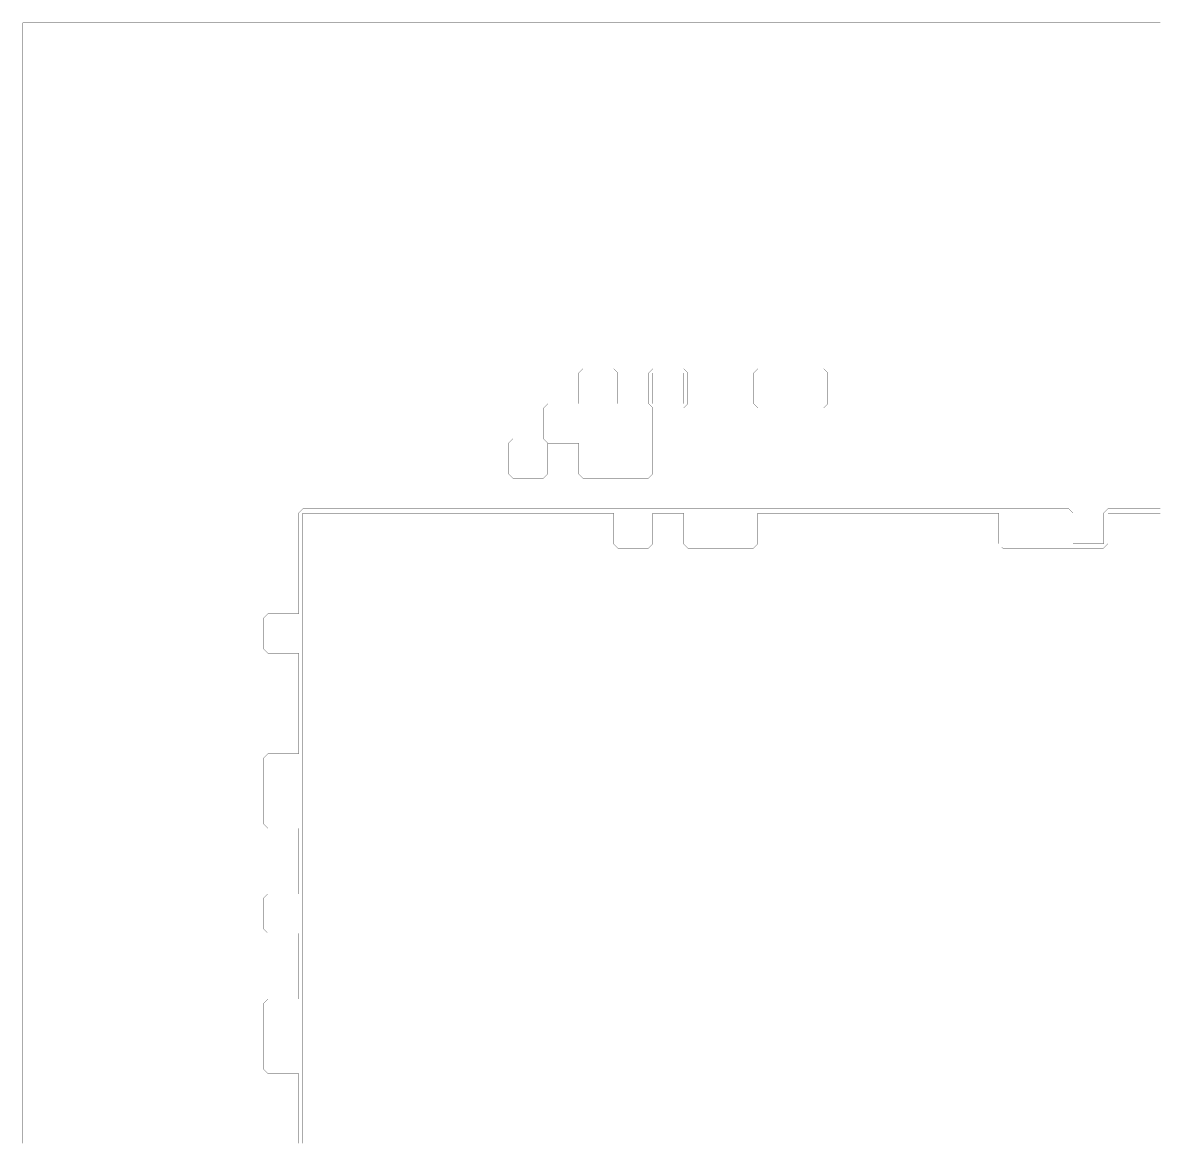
# Model space of a CAD drawing. Header units: metres. Extents: x 0 to 4990, y -4990 to 0.
# Drawn here: x 0 to 2534, y -2495 to 0 of the extents above; entities that cross this region are included whole.
import ezdxf

# ---------------------------------------------------------------- set-up
doc = ezdxf.new("R2010")
doc.units = ezdxf.units.M
doc.layers.add('conductor', color=1, linetype='Continuous')
doc.layers.add('substrate', color=5, linetype='Continuous')

msp = doc.modelspace()

# ---------------------------------------------------------------- linework, layer by layer
at = {"layer": 'conductor', "const_width": 0.5}
msp.add_lwpolyline([(1406.25, -781.25), (1406.25, -791.015625), (1406.25, -800.78125), (1406.25, -810.546875), (1406.25, -820.3125), (1406.25, -830.078125), (1406.25, -839.84375), (1406.25, -849.609375), (1416.015625, -849.609375), (1425.78125, -849.609375), (1435.546875, -849.609375), (1445.3125, -849.609375), (1455.078125, -849.609375), (1464.84375, -849.609375), (1474.609375, -849.609375), (1474.609375, -839.84375), (1474.609375, -830.078125), (1474.609375, -820.3125), (1474.609375, -810.546875), (1474.609375, -800.78125), (1474.609375, -791.015625), (1474.609375, -781.25), (1464.84375, -781.25), (1455.078125, -781.25), (1445.3125, -781.25), (1435.546875, -781.25), (1425.78125, -781.25), (1416.015625, -781.25)], close=True, dxfattribs=at)
msp.add_lwpolyline([(2539.0625, -1093.75), (2529.296875, -1093.75), (2519.53125, -1093.75), (2509.765625, -1093.75), (2500, -1093.75), (2490.234375, -1093.75), (2480.46875, -1093.75), (2470.703125, -1093.75), (2460.9375, -1093.75), (2451.171875, -1093.75), (2441.40625, -1093.75), (2431.640625, -1093.75), (2421.875, -1093.75), (2421.875, -1103.515625), (2421.875, -1113.28125), (2421.875, -1123.046875), (2421.875, -1132.8125), (2421.875, -1142.578125), (2421.875, -1152.34375), (2421.875, -1162.109375), (2412.109375, -1171.875), (2402.34375, -1171.875), (2392.578125, -1171.875), (2382.8125, -1171.875), (2373.046875, -1171.875), (2363.28125, -1171.875), (2353.515625, -1171.875), (2343.75, -1171.875), (2333.984375, -1171.875), (2324.21875, -1171.875), (2314.453125, -1171.875), (2304.6875, -1171.875), (2294.921875, -1171.875), (2285.15625, -1171.875), (2275.390625, -1171.875), (2265.625, -1171.875), (2255.859375, -1171.875), (2246.09375, -1171.875), (2236.328125, -1171.875), (2226.5625, -1171.875), (2216.796875, -1171.875), (2207.03125, -1171.875), (2197.265625, -1171.875), (2187.5, -1171.875), (2177.734375, -1162.109375), (2177.734375, -1152.34375), (2177.734375, -1142.578125), (2177.734375, -1132.8125), (2177.734375, -1123.046875), (2177.734375, -1113.28125), (2177.734375, -1103.515625), (2177.734375, -1093.75), (2167.96875, -1093.75), (2158.203125, -1093.75), (2148.4375, -1093.75), (2138.671875, -1093.75), (2128.90625, -1093.75), (2119.140625, -1093.75), (2109.375, -1093.75), (2099.609375, -1093.75), (2089.84375, -1093.75), (2080.078125, -1093.75), (2070.3125, -1093.75), (2060.546875, -1093.75), (2050.78125, -1093.75), (2041.015625, -1093.75), (2031.25, -1093.75), (2021.484375, -1093.75), (2011.71875, -1093.75), (2001.953125, -1093.75), (1992.1875, -1093.75), (1982.421875, -1093.75), (1972.65625, -1093.75), (1962.890625, -1093.75), (1953.125, -1093.75), (1943.359375, -1093.75), (1933.59375, -1093.75), (1923.828125, -1093.75), (1914.0625, -1093.75), (1904.296875, -1093.75), (1894.53125, -1093.75), (1884.765625, -1093.75), (1875, -1093.75), (1865.234375, -1093.75), (1855.46875, -1093.75), (1845.703125, -1093.75), (1835.9375, -1093.75), (1826.171875, -1093.75), (1816.40625, -1093.75), (1806.640625, -1093.75), (1796.875, -1093.75), (1787.109375, -1093.75), (1777.34375, -1093.75), (1767.578125, -1093.75), (1757.8125, -1093.75), (1748.046875, -1093.75), (1738.28125, -1093.75), (1728.515625, -1093.75), (1718.75, -1093.75), (1708.984375, -1093.75), (1699.21875, -1093.75), (1689.453125, -1093.75), (1679.6875, -1093.75), (1669.921875, -1093.75), (1660.15625, -1093.75), (1650.390625, -1093.75), (1640.625, -1093.75), (1640.625, -1103.515625), (1640.625, -1113.28125), (1640.625, -1123.046875), (1640.625, -1132.8125), (1640.625, -1142.578125), (1640.625, -1152.34375), (1640.625, -1162.109375), (1630.859375, -1171.875), (1621.09375, -1171.875), (1611.328125, -1171.875), (1601.5625, -1171.875), (1591.796875, -1171.875), (1582.03125, -1171.875), (1572.265625, -1171.875), (1562.5, -1171.875), (1552.734375, -1171.875), (1542.96875, -1171.875), (1533.203125, -1171.875), (1523.4375, -1171.875), (1513.671875, -1171.875), (1503.90625, -1171.875), (1494.140625, -1171.875), (1484.375, -1171.875), (1474.609375, -1162.109375), (1474.609375, -1152.34375), (1474.609375, -1142.578125), (1474.609375, -1132.8125), (1474.609375, -1123.046875), (1474.609375, -1113.28125), (1474.609375, -1103.515625), (1474.609375, -1093.75), (1464.84375, -1093.75), (1455.078125, -1093.75), (1445.3125, -1093.75), (1435.546875, -1093.75), (1425.78125, -1093.75), (1416.015625, -1093.75), (1406.25, -1093.75), (1406.25, -1103.515625), (1406.25, -1113.28125), (1406.25, -1123.046875), (1406.25, -1132.8125), (1406.25, -1142.578125), (1406.25, -1152.34375), (1406.25, -1162.109375), (1396.484375, -1171.875), (1386.71875, -1171.875), (1376.953125, -1171.875), (1367.1875, -1171.875), (1357.421875, -1171.875), (1347.65625, -1171.875), (1337.890625, -1171.875), (1328.125, -1171.875), (1318.359375, -1162.109375), (1318.359375, -1152.34375), (1318.359375, -1142.578125), (1318.359375, -1132.8125), (1318.359375, -1123.046875), (1318.359375, -1113.28125), (1318.359375, -1103.515625), (1318.359375, -1093.75), (1308.59375, -1093.75), (1298.828125, -1093.75), (1289.0625, -1093.75), (1279.296875, -1093.75), (1269.53125, -1093.75), (1259.765625, -1093.75), (1250, -1093.75), (1240.234375, -1093.75), (1230.46875, -1093.75), (1220.703125, -1093.75), (1210.9375, -1093.75), (1201.171875, -1093.75), (1191.40625, -1093.75), (1181.640625, -1093.75), (1171.875, -1093.75), (1162.109375, -1093.75), (1152.34375, -1093.75), (1142.578125, -1093.75), (1132.8125, -1093.75), (1123.046875, -1093.75), (1113.28125, -1093.75), (1103.515625, -1093.75), (1093.75, -1093.75), (1083.984375, -1093.75), (1074.21875, -1093.75), (1064.453125, -1093.75), (1054.6875, -1093.75), (1044.921875, -1093.75), (1035.15625, -1093.75), (1025.390625, -1093.75), (1015.625, -1093.75), (1005.859375, -1093.75), (996.09375, -1093.75), (986.328125, -1093.75), (976.5625, -1093.75), (966.796875, -1093.75), (957.03125, -1093.75), (947.265625, -1093.75), (937.5, -1093.75), (927.734375, -1093.75), (917.96875, -1093.75), (908.203125, -1093.75), (898.4375, -1093.75), (888.671875, -1093.75), (878.90625, -1093.75), (869.140625, -1093.75), (859.375, -1093.75), (849.609375, -1093.75), (839.84375, -1093.75), (830.078125, -1093.75), (820.3125, -1093.75), (810.546875, -1093.75), (800.78125, -1093.75), (791.015625, -1093.75), (781.25, -1093.75), (771.484375, -1093.75), (761.71875, -1093.75), (751.953125, -1093.75), (742.1875, -1093.75), (732.421875, -1093.75), (722.65625, -1093.75), (712.890625, -1093.75), (703.125, -1093.75), (693.359375, -1093.75), (683.59375, -1093.75), (673.828125, -1093.75), (664.0625, -1093.75), (654.296875, -1093.75), (644.53125, -1093.75), (634.765625, -1093.75), (625, -1093.75), (625, -1103.515625), (625, -1113.28125), (625, -1123.046875), (625, -1132.8125), (625, -1142.578125), (625, -1152.34375), (625, -1162.109375), (625, -1171.875), (625, -1181.640625), (625, -1191.40625), (625, -1201.171875), (625, -1210.9375), (625, -1220.703125), (625, -1230.46875), (625, -1240.234375), (625, -1250), (625, -1259.765625), (625, -1269.53125), (625, -1279.296875), (625, -1289.0625), (625, -1298.828125), (625, -1308.59375), (625, -1318.359375), (625, -1328.125), (625, -1337.890625), (625, -1347.65625), (625, -1357.421875), (625, -1367.1875), (625, -1376.953125), (625, -1386.71875), (625, -1396.484375), (625, -1406.25), (625, -1416.015625), (625, -1425.78125), (625, -1435.546875), (625, -1445.3125), (625, -1455.078125), (625, -1464.84375), (625, -1474.609375), (625, -1484.375), (625, -1494.140625), (625, -1503.90625), (625, -1513.671875), (625, -1523.4375), (625, -1533.203125), (625, -1542.96875), (625, -1552.734375), (625, -1562.5), (625, -1572.265625), (625, -1582.03125), (625, -1591.796875), (625, -1601.5625), (625, -1611.328125), (625, -1621.09375), (625, -1630.859375), (625, -1640.625), (625, -1650.390625), (625, -1660.15625), (625, -1669.921875), (625, -1679.6875), (625, -1689.453125), (625, -1699.21875), (625, -1708.984375), (625, -1718.75), (625, -1728.515625), (625, -1738.28125), (625, -1748.046875), (625, -1757.8125), (625, -1767.578125), (625, -1777.34375), (625, -1787.109375), (625, -1796.875), (625, -1806.640625), (625, -1816.40625), (625, -1826.171875), (625, -1835.9375), (625, -1845.703125), (625, -1855.46875), (625, -1865.234375), (625, -1875), (625, -1884.765625), (625, -1894.53125), (625, -1904.296875), (625, -1914.0625), (625, -1923.828125), (625, -1933.59375), (625, -1943.359375), (625, -1953.125), (625, -1962.890625), (625, -1972.65625), (625, -1982.421875), (625, -1992.1875), (625, -2001.953125), (625, -2011.71875), (625, -2021.484375), (625, -2031.25), (625, -2041.015625), (625, -2050.78125), (625, -2060.546875), (625, -2070.3125), (625, -2080.078125), (625, -2089.84375), (625, -2099.609375), (625, -2109.375), (625, -2119.140625), (625, -2128.90625), (625, -2138.671875), (625, -2148.4375), (625, -2158.203125), (625, -2167.96875), (625, -2177.734375), (625, -2187.5), (625, -2197.265625), (625, -2207.03125), (625, -2216.796875), (625, -2226.5625), (625, -2236.328125), (625, -2246.09375), (625, -2255.859375), (625, -2265.625), (625, -2275.390625), (625, -2285.15625), (625, -2294.921875), (625, -2304.6875), (625, -2314.453125), (625, -2324.21875), (625, -2333.984375), (625, -2343.75), (625, -2353.515625), (625, -2363.28125), (625, -2373.046875), (625, -2382.8125), (625, -2392.578125), (625, -2402.34375), (625, -2412.109375), (625, -2421.875), (625, -2431.640625), (625, -2441.40625), (625, -2451.171875), (625, -2460.9375), (625, -2470.703125), (625, -2480.46875), (625, -2490.234375), (625, -2500)], dxfattribs=at)
at = {"layer": 'substrate', "const_width": 0.5}
for points in [[(2539.0625, 0), (2529.296875, 0), (2519.53125, 0), (2509.765625, 0), (2500, 0), (2490.234375, 0), (2480.46875, 0), (2470.703125, 0), (2460.9375, 0), (2451.171875, 0), (2441.40625, 0), (2431.640625, 0), (2421.875, 0), (2412.109375, 0), (2402.34375, 0), (2392.578125, 0), (2382.8125, 0), (2373.046875, 0), (2363.28125, 0), (2353.515625, 0), (2343.75, 0), (2333.984375, 0), (2324.21875, 0), (2314.453125, 0), (2304.6875, 0), (2294.921875, 0), (2285.15625, 0), (2275.390625, 0), (2265.625, 0), (2255.859375, 0), (2246.09375, 0), (2236.328125, 0), (2226.5625, 0), (2216.796875, 0), (2207.03125, 0), (2197.265625, 0), (2187.5, 0), (2177.734375, 0), (2167.96875, 0), (2158.203125, 0), (2148.4375, 0), (2138.671875, 0), (2128.90625, 0), (2119.140625, 0), (2109.375, 0), (2099.609375, 0), (2089.84375, 0), (2080.078125, 0), (2070.3125, 0), (2060.546875, 0), (2050.78125, 0), (2041.015625, 0), (2031.25, 0), (2021.484375, 0), (2011.71875, 0), (2001.953125, 0), (1992.1875, 0), (1982.421875, 0), (1972.65625, 0), (1962.890625, 0), (1953.125, 0), (1943.359375, 0), (1933.59375, 0), (1923.828125, 0), (1914.0625, 0), (1904.296875, 0), (1894.53125, 0), (1884.765625, 0), (1875, 0), (1865.234375, 0), (1855.46875, 0), (1845.703125, 0), (1835.9375, 0), (1826.171875, 0), (1816.40625, 0), (1806.640625, 0), (1796.875, 0), (1787.109375, 0), (1777.34375, 0), (1767.578125, 0), (1757.8125, 0), (1748.046875, 0), (1738.28125, 0), (1728.515625, 0), (1718.75, 0), (1708.984375, 0), (1699.21875, 0), (1689.453125, 0), (1679.6875, 0), (1669.921875, 0), (1660.15625, 0), (1650.390625, 0), (1640.625, 0), (1630.859375, 0), (1621.09375, 0), (1611.328125, 0), (1601.5625, 0), (1591.796875, 0), (1582.03125, 0), (1572.265625, 0), (1562.5, 0), (1552.734375, 0), (1542.96875, 0), (1533.203125, 0), (1523.4375, 0), (1513.671875, 0), (1503.90625, 0), (1494.140625, 0), (1484.375, 0), (1474.609375, 0), (1464.84375, 0), (1455.078125, 0), (1445.3125, 0), (1435.546875, 0), (1425.78125, 0), (1416.015625, 0), (1406.25, 0), (1396.484375, 0), (1386.71875, 0), (1376.953125, 0), (1367.1875, 0), (1357.421875, 0), (1347.65625, 0), (1337.890625, 0), (1328.125, 0), (1318.359375, 0), (1308.59375, 0), (1298.828125, 0), (1289.0625, 0), (1279.296875, 0), (1269.53125, 0), (1259.765625, 0), (1250, 0), (1240.234375, 0), (1230.46875, 0), (1220.703125, 0), (1210.9375, 0), (1201.171875, 0), (1191.40625, 0), (1181.640625, 0), (1171.875, 0), (1162.109375, 0), (1152.34375, 0), (1142.578125, 0), (1132.8125, 0), (1123.046875, 0), (1113.28125, 0), (1103.515625, 0), (1093.75, 0), (1083.984375, 0), (1074.21875, 0), (1064.453125, 0), (1054.6875, 0), (1044.921875, 0), (1035.15625, 0), (1025.390625, 0), (1015.625, 0), (1005.859375, 0), (996.09375, 0), (986.328125, 0), (976.5625, 0), (966.796875, 0), (957.03125, 0), (947.265625, 0), (937.5, 0), (927.734375, 0), (917.96875, 0), (908.203125, 0), (898.4375, 0), (888.671875, 0), (878.90625, 0), (869.140625, 0), (859.375, 0), (849.609375, 0), (839.84375, 0), (830.078125, 0), (820.3125, 0), (810.546875, 0), (800.78125, 0), (791.015625, 0), (781.25, 0), (771.484375, 0), (761.71875, 0), (751.953125, 0), (742.1875, 0), (732.421875, 0), (722.65625, 0), (712.890625, 0), (703.125, 0), (693.359375, 0), (683.59375, 0), (673.828125, 0), (664.0625, 0), (654.296875, 0), (644.53125, 0), (634.765625, 0), (625, 0), (615.234375, 0), (605.46875, 0), (595.703125, 0), (585.9375, 0), (576.171875, 0), (566.40625, 0), (556.640625, 0), (546.875, 0), (537.109375, 0), (527.34375, 0), (517.578125, 0), (507.8125, 0), (498.046875, 0), (488.28125, 0), (478.515625, 0), (468.75, 0), (458.984375, 0), (449.21875, 0), (439.453125, 0), (429.6875, 0), (419.921875, 0), (410.15625, 0), (400.390625, 0), (390.625, 0), (380.859375, 0), (371.09375, 0), (361.328125, 0), (351.5625, 0), (341.796875, 0), (332.03125, 0), (322.265625, 0), (312.5, 0), (302.734375, 0), (292.96875, 0), (283.203125, 0), (273.4375, 0), (263.671875, 0), (253.90625, 0), (244.140625, 0), (234.375, 0), (224.609375, 0), (214.84375, 0), (205.078125, 0), (195.3125, 0), (185.546875, 0), (175.78125, 0), (166.015625, 0), (156.25, 0), (146.484375, 0), (136.71875, 0), (126.953125, 0), (117.1875, 0), (107.421875, 0), (97.65625, 0), (87.890625, 0), (78.125, 0), (68.359375, 0), (58.59375, 0), (48.828125, 0), (39.0625, 0), (29.296875, 0), (19.53125, 0), (9.765625, 0), (0, 0), (0, -9.765625), (0, -19.53125), (0, -29.296875), (0, -39.0625), (0, -48.828125), (0, -58.59375), (0, -68.359375), (0, -78.125), (0, -87.890625), (0, -97.65625), (0, -107.421875), (0, -117.1875), (0, -126.953125), (0, -136.71875), (0, -146.484375), (0, -156.25), (0, -166.015625), (0, -175.78125), (0, -185.546875), (0, -195.3125), (0, -205.078125), (0, -214.84375), (0, -224.609375), (0, -234.375), (0, -244.140625), (0, -253.90625), (0, -263.671875), (0, -273.4375), (0, -283.203125), (0, -292.96875), (0, -302.734375), (0, -312.5), (0, -322.265625), (0, -332.03125), (0, -341.796875), (0, -351.5625), (0, -361.328125), (0, -371.09375), (0, -380.859375), (0, -390.625), (0, -400.390625), (0, -410.15625), (0, -419.921875), (0, -429.6875), (0, -439.453125), (0, -449.21875), (0, -458.984375), (0, -468.75), (0, -478.515625), (0, -488.28125), (0, -498.046875), (0, -507.8125), (0, -517.578125), (0, -527.34375), (0, -537.109375), (0, -546.875), (0, -556.640625), (0, -566.40625), (0, -576.171875), (0, -585.9375), (0, -595.703125), (0, -605.46875), (0, -615.234375), (0, -625), (0, -634.765625), (0, -644.53125), (0, -654.296875), (0, -664.0625), (0, -673.828125), (0, -683.59375), (0, -693.359375), (0, -703.125), (0, -712.890625), (0, -722.65625), (0, -732.421875), (0, -742.1875), (0, -751.953125), (0, -761.71875), (0, -771.484375), (0, -781.25), (0, -791.015625), (0, -800.78125), (0, -810.546875), (0, -820.3125), (0, -830.078125), (0, -839.84375), (0, -849.609375), (0, -859.375), (0, -869.140625), (0, -878.90625), (0, -888.671875), (0, -898.4375), (0, -908.203125), (0, -917.96875), (0, -927.734375), (0, -937.5), (0, -947.265625), (0, -957.03125), (0, -966.796875), (0, -976.5625), (0, -986.328125), (0, -996.09375), (0, -1005.859375), (0, -1015.625), (0, -1025.390625), (0, -1035.15625), (0, -1044.921875), (0, -1054.6875), (0, -1064.453125), (0, -1074.21875), (0, -1083.984375), (0, -1093.75), (0, -1103.515625), (0, -1113.28125), (0, -1123.046875), (0, -1132.8125), (0, -1142.578125), (0, -1152.34375), (0, -1162.109375), (0, -1171.875), (0, -1181.640625), (0, -1191.40625), (0, -1201.171875), (0, -1210.9375), (0, -1220.703125), (0, -1230.46875), (0, -1240.234375), (0, -1250), (0, -1259.765625), (0, -1269.53125), (0, -1279.296875), (0, -1289.0625), (0, -1298.828125), (0, -1308.59375), (0, -1318.359375), (0, -1328.125), (0, -1337.890625), (0, -1347.65625), (0, -1357.421875), (0, -1367.1875), (0, -1376.953125), (0, -1386.71875), (0, -1396.484375), (0, -1406.25), (0, -1416.015625), (0, -1425.78125), (0, -1435.546875), (0, -1445.3125), (0, -1455.078125), (0, -1464.84375), (0, -1474.609375), (0, -1484.375), (0, -1494.140625), (0, -1503.90625), (0, -1513.671875), (0, -1523.4375), (0, -1533.203125), (0, -1542.96875), (0, -1552.734375), (0, -1562.5), (0, -1572.265625), (0, -1582.03125), (0, -1591.796875), (0, -1601.5625), (0, -1611.328125), (0, -1621.09375), (0, -1630.859375), (0, -1640.625), (0, -1650.390625), (0, -1660.15625), (0, -1669.921875), (0, -1679.6875), (0, -1689.453125), (0, -1699.21875), (0, -1708.984375), (0, -1718.75), (0, -1728.515625), (0, -1738.28125), (0, -1748.046875), (0, -1757.8125), (0, -1767.578125), (0, -1777.34375), (0, -1787.109375), (0, -1796.875), (0, -1806.640625), (0, -1816.40625), (0, -1826.171875), (0, -1835.9375), (0, -1845.703125), (0, -1855.46875), (0, -1865.234375), (0, -1875), (0, -1884.765625), (0, -1894.53125), (0, -1904.296875), (0, -1914.0625), (0, -1923.828125), (0, -1933.59375), (0, -1943.359375), (0, -1953.125), (0, -1962.890625), (0, -1972.65625), (0, -1982.421875), (0, -1992.1875), (0, -2001.953125), (0, -2011.71875), (0, -2021.484375), (0, -2031.25), (0, -2041.015625), (0, -2050.78125), (0, -2060.546875), (0, -2070.3125), (0, -2080.078125), (0, -2089.84375), (0, -2099.609375), (0, -2109.375), (0, -2119.140625), (0, -2128.90625), (0, -2138.671875), (0, -2148.4375), (0, -2158.203125), (0, -2167.96875), (0, -2177.734375), (0, -2187.5), (0, -2197.265625), (0, -2207.03125), (0, -2216.796875), (0, -2226.5625), (0, -2236.328125), (0, -2246.09375), (0, -2255.859375), (0, -2265.625), (0, -2275.390625), (0, -2285.15625), (0, -2294.921875), (0, -2304.6875), (0, -2314.453125), (0, -2324.21875), (0, -2333.984375), (0, -2343.75), (0, -2353.515625), (0, -2363.28125), (0, -2373.046875), (0, -2382.8125), (0, -2392.578125), (0, -2402.34375), (0, -2412.109375), (0, -2421.875), (0, -2431.640625), (0, -2441.40625), (0, -2451.171875), (0, -2460.9375), (0, -2470.703125), (0, -2480.46875), (0, -2490.234375), (0, -2500)], [(615.234375, -2500), (615.234375, -2490.234375), (615.234375, -2480.46875), (615.234375, -2470.703125), (615.234375, -2460.9375), (615.234375, -2451.171875), (615.234375, -2441.40625), (615.234375, -2431.640625), (615.234375, -2421.875), (615.234375, -2412.109375), (615.234375, -2402.34375), (615.234375, -2392.578125), (615.234375, -2382.8125), (615.234375, -2373.046875), (615.234375, -2363.28125), (615.234375, -2353.515625), (615.234375, -2343.75), (605.46875, -2343.75), (595.703125, -2343.75), (585.9375, -2343.75), (576.171875, -2343.75), (566.40625, -2343.75), (556.640625, -2343.75), (546.875, -2343.75), (537.109375, -2333.984375), (537.109375, -2324.21875), (537.109375, -2314.453125), (537.109375, -2304.6875), (537.109375, -2294.921875), (537.109375, -2285.15625), (537.109375, -2275.390625), (537.109375, -2265.625), (537.109375, -2255.859375), (537.109375, -2246.09375), (537.109375, -2236.328125), (537.109375, -2226.5625), (537.109375, -2216.796875), (537.109375, -2207.03125), (537.109375, -2197.265625), (537.109375, -2187.5), (546.875, -2177.734375), (556.640625, -2177.734375), (566.40625, -2177.734375), (576.171875, -2177.734375), (585.9375, -2177.734375), (595.703125, -2177.734375), (605.46875, -2177.734375), (615.234375, -2177.734375), (615.234375, -2167.96875), (615.234375, -2158.203125), (615.234375, -2148.4375), (615.234375, -2138.671875), (615.234375, -2128.90625), (615.234375, -2119.140625), (615.234375, -2109.375), (615.234375, -2099.609375), (615.234375, -2089.84375), (615.234375, -2080.078125), (615.234375, -2070.3125), (615.234375, -2060.546875), (615.234375, -2050.78125), (615.234375, -2041.015625), (615.234375, -2031.25), (605.46875, -2031.25), (595.703125, -2031.25), (585.9375, -2031.25), (576.171875, -2031.25), (566.40625, -2031.25), (556.640625, -2031.25), (546.875, -2031.25), (537.109375, -2021.484375), (537.109375, -2011.71875), (537.109375, -2001.953125), (537.109375, -1992.1875), (537.109375, -1982.421875), (537.109375, -1972.65625), (537.109375, -1962.890625), (537.109375, -1953.125), (546.875, -1943.359375), (556.640625, -1943.359375), (566.40625, -1943.359375), (576.171875, -1943.359375), (585.9375, -1943.359375), (595.703125, -1943.359375), (605.46875, -1943.359375), (615.234375, -1943.359375), (615.234375, -1933.59375), (615.234375, -1923.828125), (615.234375, -1914.0625), (615.234375, -1904.296875), (615.234375, -1894.53125), (615.234375, -1884.765625), (615.234375, -1875), (615.234375, -1865.234375), (615.234375, -1855.46875), (615.234375, -1845.703125), (615.234375, -1835.9375), (615.234375, -1826.171875), (615.234375, -1816.40625), (615.234375, -1806.640625), (615.234375, -1796.875), (605.46875, -1796.875), (595.703125, -1796.875), (585.9375, -1796.875), (576.171875, -1796.875), (566.40625, -1796.875), (556.640625, -1796.875), (546.875, -1796.875), (537.109375, -1787.109375), (537.109375, -1777.34375), (537.109375, -1767.578125), (537.109375, -1757.8125), (537.109375, -1748.046875), (537.109375, -1738.28125), (537.109375, -1728.515625), (537.109375, -1718.75), (537.109375, -1708.984375), (537.109375, -1699.21875), (537.109375, -1689.453125), (537.109375, -1679.6875), (537.109375, -1669.921875), (537.109375, -1660.15625), (537.109375, -1650.390625), (537.109375, -1640.625), (546.875, -1630.859375), (556.640625, -1630.859375), (566.40625, -1630.859375), (576.171875, -1630.859375), (585.9375, -1630.859375), (595.703125, -1630.859375), (605.46875, -1630.859375), (615.234375, -1630.859375), (615.234375, -1621.09375), (615.234375, -1611.328125), (615.234375, -1601.5625), (615.234375, -1591.796875), (615.234375, -1582.03125), (615.234375, -1572.265625), (615.234375, -1562.5), (615.234375, -1552.734375), (615.234375, -1542.96875), (615.234375, -1533.203125), (615.234375, -1523.4375), (615.234375, -1513.671875), (615.234375, -1503.90625), (615.234375, -1494.140625), (615.234375, -1484.375), (615.234375, -1474.609375), (615.234375, -1464.84375), (615.234375, -1455.078125), (615.234375, -1445.3125), (615.234375, -1435.546875), (615.234375, -1425.78125), (615.234375, -1416.015625), (615.234375, -1406.25), (605.46875, -1406.25), (595.703125, -1406.25), (585.9375, -1406.25), (576.171875, -1406.25), (566.40625, -1406.25), (556.640625, -1406.25), (546.875, -1406.25), (537.109375, -1396.484375), (537.109375, -1386.71875), (537.109375, -1376.953125), (537.109375, -1367.1875), (537.109375, -1357.421875), (537.109375, -1347.65625), (537.109375, -1337.890625), (537.109375, -1328.125), (546.875, -1318.359375), (556.640625, -1318.359375), (566.40625, -1318.359375), (576.171875, -1318.359375), (585.9375, -1318.359375), (595.703125, -1318.359375), (605.46875, -1318.359375), (615.234375, -1318.359375), (615.234375, -1308.59375), (615.234375, -1298.828125), (615.234375, -1289.0625), (615.234375, -1279.296875), (615.234375, -1269.53125), (615.234375, -1259.765625), (615.234375, -1250), (615.234375, -1240.234375), (615.234375, -1230.46875), (615.234375, -1220.703125), (615.234375, -1210.9375), (615.234375, -1201.171875), (615.234375, -1191.40625), (615.234375, -1181.640625), (615.234375, -1171.875), (615.234375, -1162.109375), (615.234375, -1152.34375), (615.234375, -1142.578125), (615.234375, -1132.8125), (615.234375, -1123.046875), (615.234375, -1113.28125), (615.234375, -1103.515625), (615.234375, -1093.75), (625, -1083.984375), (634.765625, -1083.984375), (644.53125, -1083.984375), (654.296875, -1083.984375), (664.0625, -1083.984375), (673.828125, -1083.984375), (683.59375, -1083.984375), (693.359375, -1083.984375), (703.125, -1083.984375), (712.890625, -1083.984375), (722.65625, -1083.984375), (732.421875, -1083.984375), (742.1875, -1083.984375), (751.953125, -1083.984375), (761.71875, -1083.984375), (771.484375, -1083.984375), (781.25, -1083.984375), (791.015625, -1083.984375), (800.78125, -1083.984375), (810.546875, -1083.984375), (820.3125, -1083.984375), (830.078125, -1083.984375), (839.84375, -1083.984375), (849.609375, -1083.984375), (859.375, -1083.984375), (869.140625, -1083.984375), (878.90625, -1083.984375), (888.671875, -1083.984375), (898.4375, -1083.984375), (908.203125, -1083.984375), (917.96875, -1083.984375), (927.734375, -1083.984375), (937.5, -1083.984375), (947.265625, -1083.984375), (957.03125, -1083.984375), (966.796875, -1083.984375), (976.5625, -1083.984375), (986.328125, -1083.984375), (996.09375, -1083.984375), (1005.859375, -1083.984375), (1015.625, -1083.984375), (1025.390625, -1083.984375), (1035.15625, -1083.984375), (1044.921875, -1083.984375), (1054.6875, -1083.984375), (1064.453125, -1083.984375), (1074.21875, -1083.984375), (1083.984375, -1083.984375), (1093.75, -1083.984375), (1103.515625, -1083.984375), (1113.28125, -1083.984375), (1123.046875, -1083.984375), (1132.8125, -1083.984375), (1142.578125, -1083.984375), (1152.34375, -1083.984375), (1162.109375, -1083.984375), (1171.875, -1083.984375), (1181.640625, -1083.984375), (1191.40625, -1083.984375), (1201.171875, -1083.984375), (1210.9375, -1083.984375), (1220.703125, -1083.984375), (1230.46875, -1083.984375), (1240.234375, -1083.984375), (1250, -1083.984375), (1259.765625, -1083.984375), (1269.53125, -1083.984375), (1279.296875, -1083.984375), (1289.0625, -1083.984375), (1298.828125, -1083.984375), (1308.59375, -1083.984375), (1318.359375, -1083.984375), (1328.125, -1083.984375), (1337.890625, -1083.984375), (1347.65625, -1083.984375), (1357.421875, -1083.984375), (1367.1875, -1083.984375), (1376.953125, -1083.984375), (1386.71875, -1083.984375), (1396.484375, -1083.984375), (1406.25, -1083.984375), (1416.015625, -1083.984375), (1425.78125, -1083.984375), (1435.546875, -1083.984375), (1445.3125, -1083.984375), (1455.078125, -1083.984375), (1464.84375, -1083.984375), (1474.609375, -1083.984375), (1484.375, -1083.984375), (1494.140625, -1083.984375), (1503.90625, -1083.984375), (1513.671875, -1083.984375), (1523.4375, -1083.984375), (1533.203125, -1083.984375), (1542.96875, -1083.984375), (1552.734375, -1083.984375), (1562.5, -1083.984375), (1572.265625, -1083.984375), (1582.03125, -1083.984375), (1591.796875, -1083.984375), (1601.5625, -1083.984375), (1611.328125, -1083.984375), (1621.09375, -1083.984375), (1630.859375, -1083.984375), (1640.625, -1083.984375), (1650.390625, -1083.984375), (1660.15625, -1083.984375), (1669.921875, -1083.984375), (1679.6875, -1083.984375), (1689.453125, -1083.984375), (1699.21875, -1083.984375), (1708.984375, -1083.984375), (1718.75, -1083.984375), (1728.515625, -1083.984375), (1738.28125, -1083.984375), (1748.046875, -1083.984375), (1757.8125, -1083.984375), (1767.578125, -1083.984375), (1777.34375, -1083.984375), (1787.109375, -1083.984375), (1796.875, -1083.984375), (1806.640625, -1083.984375), (1816.40625, -1083.984375), (1826.171875, -1083.984375), (1835.9375, -1083.984375), (1845.703125, -1083.984375), (1855.46875, -1083.984375), (1865.234375, -1083.984375), (1875, -1083.984375), (1884.765625, -1083.984375), (1894.53125, -1083.984375), (1904.296875, -1083.984375), (1914.0625, -1083.984375), (1923.828125, -1083.984375), (1933.59375, -1083.984375), (1943.359375, -1083.984375), (1953.125, -1083.984375), (1962.890625, -1083.984375), (1972.65625, -1083.984375), (1982.421875, -1083.984375), (1992.1875, -1083.984375), (2001.953125, -1083.984375), (2011.71875, -1083.984375), (2021.484375, -1083.984375), (2031.25, -1083.984375), (2041.015625, -1083.984375), (2050.78125, -1083.984375), (2060.546875, -1083.984375), (2070.3125, -1083.984375), (2080.078125, -1083.984375), (2089.84375, -1083.984375), (2099.609375, -1083.984375), (2109.375, -1083.984375), (2119.140625, -1083.984375), (2128.90625, -1083.984375), (2138.671875, -1083.984375), (2148.4375, -1083.984375), (2158.203125, -1083.984375), (2167.96875, -1083.984375), (2177.734375, -1083.984375), (2187.5, -1083.984375), (2197.265625, -1083.984375), (2207.03125, -1083.984375), (2216.796875, -1083.984375), (2226.5625, -1083.984375), (2236.328125, -1083.984375), (2246.09375, -1083.984375), (2255.859375, -1083.984375), (2265.625, -1083.984375), (2275.390625, -1083.984375), (2285.15625, -1083.984375), (2294.921875, -1083.984375), (2304.6875, -1083.984375), (2314.453125, -1083.984375), (2324.21875, -1083.984375), (2333.984375, -1083.984375), (2343.75, -1093.75), (2343.75, -1103.515625), (2343.75, -1113.28125), (2343.75, -1123.046875), (2343.75, -1132.8125), (2343.75, -1142.578125), (2343.75, -1152.34375), (2343.75, -1162.109375), (2353.515625, -1162.109375), (2363.28125, -1162.109375), (2373.046875, -1162.109375), (2382.8125, -1162.109375), (2392.578125, -1162.109375), (2402.34375, -1162.109375), (2412.109375, -1162.109375), (2412.109375, -1152.34375), (2412.109375, -1142.578125), (2412.109375, -1132.8125), (2412.109375, -1123.046875), (2412.109375, -1113.28125), (2412.109375, -1103.515625), (2412.109375, -1093.75), (2421.875, -1083.984375), (2431.640625, -1083.984375), (2441.40625, -1083.984375), (2451.171875, -1083.984375), (2460.9375, -1083.984375), (2470.703125, -1083.984375), (2480.46875, -1083.984375), (2490.234375, -1083.984375), (2500, -1083.984375), (2509.765625, -1083.984375), (2519.53125, -1083.984375), (2529.296875, -1083.984375), (2539.0625, -1083.984375)]]:
    msp.add_lwpolyline(points, dxfattribs=at)
for points in [[(1240.234375, -781.25), (1250, -771.484375), (1259.765625, -771.484375), (1269.53125, -771.484375), (1279.296875, -771.484375), (1289.0625, -771.484375), (1298.828125, -771.484375), (1308.59375, -771.484375), (1318.359375, -771.484375), (1328.125, -781.25), (1328.125, -791.015625), (1328.125, -800.78125), (1328.125, -810.546875), (1328.125, -820.3125), (1328.125, -830.078125), (1328.125, -839.84375), (1328.125, -849.609375), (1337.890625, -849.609375), (1347.65625, -849.609375), (1357.421875, -849.609375), (1367.1875, -849.609375), (1376.953125, -849.609375), (1386.71875, -849.609375), (1396.484375, -849.609375), (1406.25, -859.375), (1406.25, -869.140625), (1406.25, -878.90625), (1406.25, -888.671875), (1406.25, -898.4375), (1406.25, -908.203125), (1406.25, -917.96875), (1406.25, -927.734375), (1406.25, -937.5), (1406.25, -947.265625), (1406.25, -957.03125), (1406.25, -966.796875), (1406.25, -976.5625), (1406.25, -986.328125), (1406.25, -996.09375), (1406.25, -1005.859375), (1396.484375, -1015.625), (1386.71875, -1015.625), (1376.953125, -1015.625), (1367.1875, -1015.625), (1357.421875, -1015.625), (1347.65625, -1015.625), (1337.890625, -1015.625), (1328.125, -1015.625), (1318.359375, -1015.625), (1308.59375, -1015.625), (1298.828125, -1015.625), (1289.0625, -1015.625), (1279.296875, -1015.625), (1269.53125, -1015.625), (1259.765625, -1015.625), (1250, -1015.625), (1240.234375, -1005.859375), (1240.234375, -996.09375), (1240.234375, -986.328125), (1240.234375, -976.5625), (1240.234375, -966.796875), (1240.234375, -957.03125), (1240.234375, -947.265625), (1240.234375, -937.5), (1230.46875, -937.5), (1220.703125, -937.5), (1210.9375, -937.5), (1201.171875, -937.5), (1191.40625, -937.5), (1181.640625, -937.5), (1171.875, -937.5), (1162.109375, -927.734375), (1162.109375, -917.96875), (1162.109375, -908.203125), (1162.109375, -898.4375), (1162.109375, -888.671875), (1162.109375, -878.90625), (1162.109375, -869.140625), (1162.109375, -859.375), (1171.875, -849.609375), (1181.640625, -849.609375), (1191.40625, -849.609375), (1201.171875, -849.609375), (1210.9375, -849.609375), (1220.703125, -849.609375), (1230.46875, -849.609375), (1240.234375, -849.609375), (1240.234375, -839.84375), (1240.234375, -830.078125), (1240.234375, -820.3125), (1240.234375, -810.546875), (1240.234375, -800.78125), (1240.234375, -791.015625)], [(1396.484375, -781.25), (1406.25, -771.484375), (1416.015625, -771.484375), (1425.78125, -771.484375), (1435.546875, -771.484375), (1445.3125, -771.484375), (1455.078125, -771.484375), (1464.84375, -771.484375), (1474.609375, -771.484375), (1484.375, -781.25), (1484.375, -791.015625), (1484.375, -800.78125), (1484.375, -810.546875), (1484.375, -820.3125), (1484.375, -830.078125), (1484.375, -839.84375), (1484.375, -849.609375), (1474.609375, -859.375), (1464.84375, -859.375), (1455.078125, -859.375), (1445.3125, -859.375), (1435.546875, -859.375), (1425.78125, -859.375), (1416.015625, -859.375), (1406.25, -859.375), (1396.484375, -849.609375), (1396.484375, -839.84375), (1396.484375, -830.078125), (1396.484375, -820.3125), (1396.484375, -810.546875), (1396.484375, -800.78125), (1396.484375, -791.015625)], [(1630.859375, -781.25), (1640.625, -771.484375), (1650.390625, -771.484375), (1660.15625, -771.484375), (1669.921875, -771.484375), (1679.6875, -771.484375), (1689.453125, -771.484375), (1699.21875, -771.484375), (1708.984375, -771.484375), (1718.75, -771.484375), (1728.515625, -771.484375), (1738.28125, -771.484375), (1748.046875, -771.484375), (1757.8125, -771.484375), (1767.578125, -771.484375), (1777.34375, -771.484375), (1787.109375, -771.484375), (1796.875, -781.25), (1796.875, -791.015625), (1796.875, -800.78125), (1796.875, -810.546875), (1796.875, -820.3125), (1796.875, -830.078125), (1796.875, -839.84375), (1796.875, -849.609375), (1787.109375, -859.375), (1777.34375, -859.375), (1767.578125, -859.375), (1757.8125, -859.375), (1748.046875, -859.375), (1738.28125, -859.375), (1728.515625, -859.375), (1718.75, -859.375), (1708.984375, -859.375), (1699.21875, -859.375), (1689.453125, -859.375), (1679.6875, -859.375), (1669.921875, -859.375), (1660.15625, -859.375), (1650.390625, -859.375), (1640.625, -859.375), (1630.859375, -849.609375), (1630.859375, -839.84375), (1630.859375, -830.078125), (1630.859375, -820.3125), (1630.859375, -810.546875), (1630.859375, -800.78125), (1630.859375, -791.015625)], [(1083.984375, -937.5), (1093.75, -927.734375), (1103.515625, -927.734375), (1113.28125, -927.734375), (1123.046875, -927.734375), (1132.8125, -927.734375), (1142.578125, -927.734375), (1152.34375, -927.734375), (1162.109375, -927.734375), (1171.875, -937.5), (1171.875, -947.265625), (1171.875, -957.03125), (1171.875, -966.796875), (1171.875, -976.5625), (1171.875, -986.328125), (1171.875, -996.09375), (1171.875, -1005.859375), (1162.109375, -1015.625), (1152.34375, -1015.625), (1142.578125, -1015.625), (1132.8125, -1015.625), (1123.046875, -1015.625), (1113.28125, -1015.625), (1103.515625, -1015.625), (1093.75, -1015.625), (1083.984375, -1005.859375), (1083.984375, -996.09375), (1083.984375, -986.328125), (1083.984375, -976.5625), (1083.984375, -966.796875), (1083.984375, -957.03125), (1083.984375, -947.265625)]]:
    msp.add_lwpolyline(points, close=True, dxfattribs=at)

doc.saveas('drawing.dxf')
